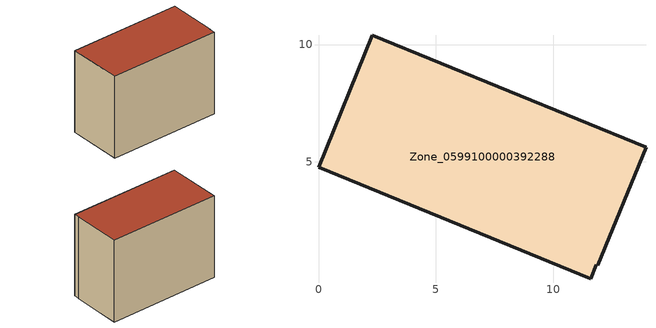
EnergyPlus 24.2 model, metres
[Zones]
Zone_0599100000392288
 floor ground (C_G): 11.61,0.02 0,4.77 2.3,10.39 13.96,5.62 11.89,0.58 11.84,0.6 z0
 wall outside (C_F): 13.96,5.62 2.3,10.39 0,4.77 11.61,0.02 11.84,0.6 11.89,0.58 13.96,5.62 z0:9.39
 roof outside (C_R): 0,4.77 11.61,0.02 11.84,0.6 11.89,0.58 13.96,5.62 2.3,10.39 z9.39
[BUILDING]
Pand.0599100000392288: North Axis=0; Terrain=City; Loads Convergence Tolerance Value=0.04; Temperature Convergence Tolerance Value=0.4; Solar Distribution=FullExterior; Maximum Number of Warmup Days=25; Minimum Number of Warmup Days=1
[Site:Location]
Rotterdam.The.Hague.AP_ZH_NLD Design_Conditions: Latitude=51.96; Longitude=4.45; Time Zone=1; Elevation=-4.5
[SITE:GROUNDTEMPERATURE:BUILDINGSURFACE]
18, 18, 18, 18, 18, 18, 18, 18, 18, 18, 18, 18
[MATERIAL] Thermal Absorptance=0.9; Solar Absorptance=0.7; Visible Absorptance=0.7
Name | Roughness | Thickness | Conductivity | Density | Specific Heat
G.TI.1992-2005 | MediumSmooth | 0.15 | 0.06 | 540 | 1210
F.TI.1992-2005 | Rough | 0.3 | 0.12 | 1920 | 840
R.TI.1992-2005 | MediumRough | 0.2 | 0.08 | 1500 | 1000
[CONSTRUCTION]
C_G: G.TI.1992-2005
C_F: F.TI.1992-2005
C_R: R.TI.1992-2005
[ZONE]
Zone_0599100000392288: Type=1; Multiplier=1; Ceiling Height=Autocalculate; Volume=Autocalculate; Floor Area=autocalculate; Part of Total Floor Area=Yes
[ZONEINFILTRATION:DESIGNFLOWRATE]
Infil_Zone_0599100000392288: Zone or ZoneList or Space or SpaceList=Zone_0599100000392288; Schedule=AlwaysOn; Design Flow Rate Calculation Method=Flow/Area; Flow Rate per Floor Area=0.0015; Constant Term Coefficient=1; Temperature Term Coefficient=0; Velocity Term Coefficient=0; Velocity Squared Term Coefficient=0
[HVACTEMPLATE:ZONE:IDEALLOADSAIRSYSTEM]
Zone_0599100000392288: Maximum Heating Supply Air Temperature=50; Minimum Cooling Supply Air Temperature=13; Maximum Heating Supply Air Humidity Ratio=0.0156; Minimum Cooling Supply Air Humidity Ratio=0.0077; Heating Limit=NoLimit; Cooling Limit=NoLimit; Dehumidification Control Type=ConstantSensibleHeatRatio; Cooling Sensible Heat Ratio=0.7; Dehumidification Setpoint=60; Humidification Control Type=None; Humidification Setpoint=30; Outdoor Air Method=None; Outdoor Air Flow Rate per Person=0.00944; Outdoor Air Flow Rate per Zone Floor Area=0; Outdoor Air Flow Rate per Zone=0; Demand Controlled Ventilation Type=None; Outdoor Air Economizer Type=NoEconomizer; Heat Recovery Type=None; Sensible Heat Recovery Effectiveness=0.7; Latent Heat Recovery Effectiveness=0.65
[ZONECONTROL:THERMOSTAT]
ThermostatControl_Zone_0599100000392288: Zone or ZoneList=Zone_0599100000392288; Control Type Schedule=DualSetpointControlType; Control 1=Thermostat_Zone_0599100000392288; Temperature Difference Between Cutout And Setpoint=0
[THERMOSTATSETPOINT:DUALSETPOINT]
Thermostat_Zone_0599100000392288: Heating Setpoint Temperature Schedule=HeatingSetpoint_Zone_0599100000392288; Cooling Setpoint Temperature Schedule=CoolingSetpoint_Zone_0599100000392288
[SCHEDULE:COMPACT]
HeatingSetpoint_Zone_0599100000392288: Through: 12/31, For: AllDays, Until: 24:00, 21
CoolingSetpoint_Zone_0599100000392288: Through: 12/31, For: AllDays, Until: 24:00, 24
DualSetpointControlType: Through: 12/31, For: AllDays, Until: 24:00, 4
AlwaysOn: Through: 12/31, For: AllDays, Until: 24:00, 1
